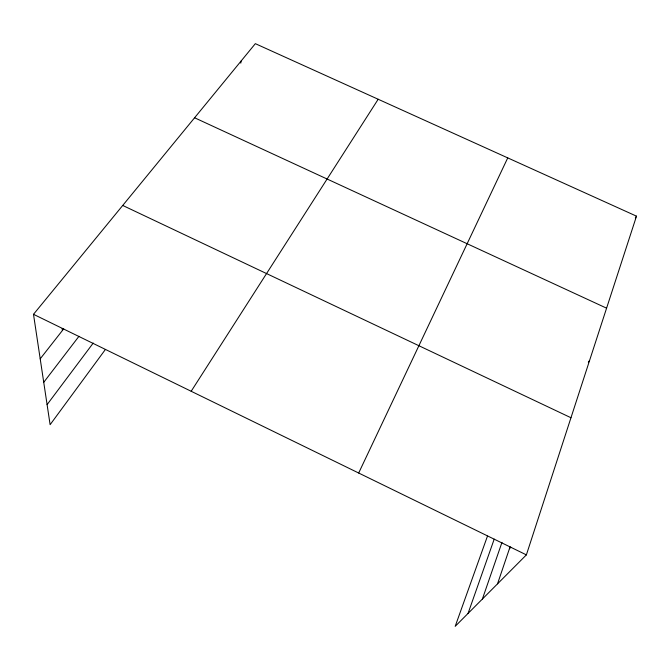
<?xml version="1.0" encoding="UTF-8"?>
<svg xmlns="http://www.w3.org/2000/svg" width="670" height="670" viewBox="0 0 670 670"><rect width="100%" height="100%" fill="white"/><g stroke="black" fill="none" stroke-linecap="round" stroke-linejoin="round"><path stroke-width="1" d="M240.798 63.148L241.049 61.087M487.475 536.101L455.19 626.341L526.385 554.877L636.5 216.159L255.337 43.659L33.5 314.314L50.116 424.688L105.316 349.581M497.534 583.838L510.088 546.779M482.392 599.039L501.981 542.357M468.045 613.444L494.209 539.124M358.676 473.02L507.743 157.894M191.176 391.272L378.182 99.252M635.319 217.884L636.5 216.159M47.093 404.63L93.23 343.057M43.734 382.31L78.985 336.273M588.327 362.093L589.592 360.46M40.2 358.835L63.7 328.853M509.418 548.738L510.833 547.231M194.593 117.778L606.585 308.175M122.727 205.456L570.966 417.745M33.5 314.314L526.385 554.877M62.193 328.417L62.41 330.486"/></g></svg>
